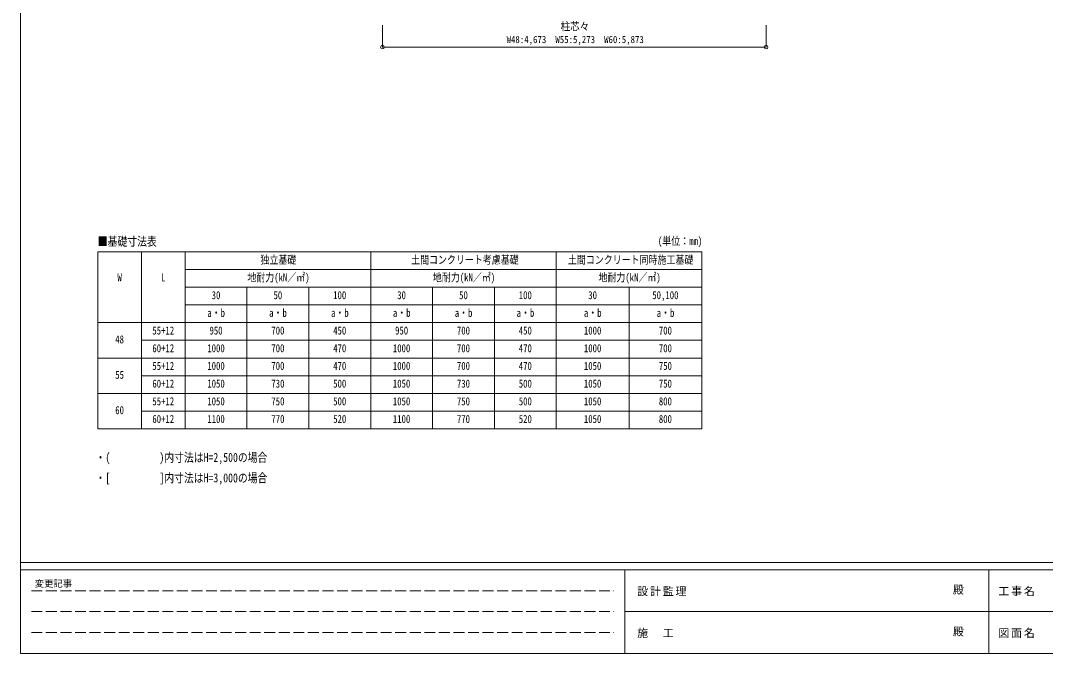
# Model space of a CAD drawing. Units: millimetres, scale not verified. Extents: x -88263 to 14131, y -29850 to 9646.
# Drawn here: x -13976 to 109, y -9754 to -1059 of the extents above; entities that cross this region are included whole.
import ezdxf
from ezdxf.enums import TextEntityAlignment as Align

# ---------------------------------------------------------------- set-up
doc = ezdxf.new("R2010")
doc.units = ezdxf.units.MM
doc.header["$LTSCALE"] = 50
doc.header["$PDMODE"] = 32
doc.header["$PDSIZE"] = 50
doc.linetypes.add('DASHED3', pattern=[4, 3, -1])
for name, color, linetype, lineweight in [('0-6_手摺', 5, 'Continuous', 5), ('0-D_記号', 7, 'Continuous', 9), ('F-0_ﾚｲﾔ240', 7, 'Continuous', 9)]:
    doc.layers.add(name, color=color, linetype=linetype, lineweight=lineweight)
doc.styles.add('ＭＳ ゴシック', font='')
doc.styles.get('ＭＳ ゴシック').set_extended_font_data('MS Gothic')

msp = doc.modelspace()

# ---------------------------------------------------------------- linework, layer by layer
at = {"layer": '0-6_手摺', "color": 6, "lineweight": 9}
for p, q in [((-9002.49, -1424.36), (-9002.49, -1124.36)), ((-3729.49, -1424.36), (-3729.49, -1124.36)), ((-9002.49, -1424.36), (-3729.49, -1424.36))]:
    msp.add_line(p, q, dxfattribs=at)
at = {"layer": '0-6_手摺', "color": 6}
for p in [(-9002.49, -1424.36), (-3729.49, -1424.36)]:
    msp.add_point(p, dxfattribs=at)
at = {"layer": '0-D_記号'}
for p, q in [((-12913.65, -4237.49), (-12913.65, -6667.49)), ((-12913.65, -4237.49), (-4613.65, -4237.49)), ((-12313.65, -4237.49), (-12313.65, -6667.49)), ((-11713.65, -4237.49), (-11713.65, -6667.49)), ((-11713.65, -4237.49), (-11713.65, -6667.49)), ((-9163.65, -4237.49), (-9163.65, -6667.49)), ((-6613.65, -4237.49), (-6613.65, -6667.49)), ((-4613.65, -4237.49), (-4613.65, -6667.49)), ((-11713.65, -4480.49), (-4613.65, -4480.49)), ((-11713.65, -4723.49), (-4613.65, -4723.49)), ((-10863.65, -4723.49), (-10863.65, -6667.49)), ((-10013.65, -4723.49), (-10013.65, -6667.49)), ((-8313.65, -4723.49), (-8313.65, -6667.49)), ((-7463.65, -4723.49), (-7463.65, -6667.49)), ((-5613.65, -4723.49), (-5613.65, -6667.49)), ((-11713.65, -4966.49), (-4613.65, -4966.49)), ((-12913.65, -5209.49), (-4613.65, -5209.49)), ((-12313.65, -5452.49), (-11713.65, -5452.49)), ((-11713.65, -5452.49), (-4613.65, -5452.49)), ((-12913.65, -5695.49), (-4613.65, -5695.49)), ((-12913.65, -6181.49), (-4613.65, -6181.49)), ((-12313.65, -6424.49), (-11713.65, -6424.49)), ((-11713.65, -6424.49), (-4613.65, -6424.49)), ((-12913.65, -6667.49), (-4613.65, -6667.49))]:
    msp.add_line(p, q, dxfattribs=at)
msp.add_lwpolyline([(-12313.65, -5938.49), (-11713.65, -5938.49), (-4613.65, -5938.49)], dxfattribs=at)
at = {"layer": 'F-0_ﾚｲﾔ240', "color": 5, "lineweight": 5}
for p, q in [((-13975.76, 9645.57), (-13975.76, -9754.43)), ((-13975.76, -8504.43), (13424.24, -8504.43)), ((-13975.76, -8604.43), (8979.65, -8604.43)), ((-5670.35, -8604.43), (-5670.35, -9754.43)), ((-670.35, -8604.43), (-670.35, -9754.43)), ((-5670.35, -9179.43), (4579.65, -9179.43)), ((-13975.76, -9754.43), (13424.24, -9754.43))]:
    msp.add_line(p, q, dxfattribs=at)
at = {"layer": 'F-0_ﾚｲﾔ240', "color": 4, "linetype": 'DASHED3'}
for p, q in [((-13825.76, -8891.93), (-5820.35, -8891.93)), ((-13825.76, -9179.43), (-5820.35, -9179.43)), ((-13825.76, -9466.93), (-5820.35, -9466.93))]:
    msp.add_line(p, q, dxfattribs=at)

# ---------------------------------------------------------------- texts
at = {"layer": '0-6_手摺', "color": 7, "style": 'ＭＳ ゴシック'}
for s, height, width, p in [('柱芯々', 110, 0.85, (-6553.49, -1228.3)), ('W48:4,673\u3000W55:5,273\u3000W60:5,873', 98.97, 0.9, (-7295.99, -1399.36))]:
    msp.add_text(s, height=height, dxfattribs=dict(at, width=width)).set_placement(p, align=Align.BOTTOM_LEFT)
at = {"layer": '0-D_記号', "style": 'ＭＳ ゴシック', "width": 0.8}
for s, height, p in [('■基礎寸法表', 123.7, (-12913.65, -4191.48)), ('(単位：mm)', 110, (-5216.7, -4176.82)), ('独立基礎', 110, (-10678.65, -4433.99)), ('土間コンクリート考慮基礎', 110, (-8608.65, -4433.99)), ('土間コンクリート同時施工基礎', 110, (-6453.65, -4433.99)), ('W', 110, (-12643.65, -4676.99)), ('L', 110, (-12043.65, -4676.99)), ('地耐力(kN／㎡)', 110, (-10858.65, -4676.99)), ('地耐力(kN／㎡)', 110, (-8308.65, -4676.99)), ('地耐力(kN／㎡)', 110, (-6033.65, -4676.99)), ('30', 110, (-11348.65, -4919.99)), ('50', 110, (-10498.65, -4919.99)), ('100', 110, (-9678.65, -4919.99)), ('30', 110, (-8798.65, -4919.99)), ('50', 110, (-7948.65, -4919.99)), ('100', 110, (-7128.65, -4919.99)), ('30', 110, (-6173.65, -4919.99)), ('50,100', 110, (-5293.65, -4919.99)), ('a・b', 110, (-11408.65, -5162.99)), ('a・b', 110, (-10558.65, -5162.99)), ('a・b', 110, (-9708.65, -5162.99)), ('a・b', 110, (-8858.65, -5162.99)), ('a・b', 110, (-8008.65, -5162.99)), ('a・b', 110, (-7158.65, -5162.99)), ('a・b', 110, (-6233.65, -5162.99)), ('a・b', 110, (-5233.65, -5162.99)), ('55+12', 110, (-12163.65, -5405.99)), ('950', 110, (-11378.65, -5405.99)), ('700', 110, (-10528.65, -5405.99)), ('450', 110, (-9678.65, -5405.99)), ('950', 110, (-8828.65, -5405.99)), ('700', 110, (-7978.65, -5405.99)), ('450', 110, (-7128.65, -5405.99)), ('1000', 110, (-6233.65, -5405.99)), ('700', 110, (-5203.65, -5405.99)), ('48', 110, (-12673.65, -5527.49)), ('60+12', 110, (-12163.65, -5648.99)), ('1000', 110, (-11408.65, -5648.99)), ('700', 110, (-10528.65, -5648.99)), ('470', 110, (-9678.65, -5648.99)), ('1000', 110, (-8858.65, -5648.99)), ('700', 110, (-7978.65, -5648.99)), ('470', 110, (-7128.65, -5648.99)), ('1000', 110, (-6233.65, -5648.99)), ('700', 110, (-5203.65, -5648.99)), ('55+12', 110, (-12163.65, -5891.99)), ('1000', 110, (-11408.65, -5891.99)), ('700', 110, (-10528.65, -5891.99)), ('470', 110, (-9678.65, -5891.99)), ('1000', 110, (-8858.65, -5891.99)), ('700', 110, (-7978.65, -5891.99)), ('470', 110, (-7128.65, -5891.99)), ('1050', 110, (-6233.65, -5891.99)), ('750', 110, (-5203.65, -5891.99)), ('55', 110, (-12673.65, -6013.49)), ('60+12', 110, (-12163.65, -6134.99)), ('1050', 110, (-11408.65, -6134.99)), ('730', 110, (-10528.65, -6134.99)), ('500', 110, (-9678.65, -6134.99)), ('1050', 110, (-8858.65, -6134.99)), ('730', 110, (-7978.65, -6134.99)), ('500', 110, (-7128.65, -6134.99)), ('1050', 110, (-6233.65, -6134.99)), ('750', 110, (-5203.65, -6134.99)), ('55+12', 110, (-12163.65, -6377.99)), ('1050', 110, (-11408.65, -6377.99)), ('750', 110, (-10528.65, -6377.99)), ('500', 110, (-9678.65, -6377.99)), ('1050', 110, (-8858.65, -6377.99)), ('750', 110, (-7978.65, -6377.99)), ('500', 110, (-7128.65, -6377.99)), ('1050', 110, (-6233.65, -6377.99)), ('800', 110, (-5203.65, -6377.99)), ('60', 110, (-12673.65, -6499.49)), ('60+12', 110, (-12163.65, -6620.99)), ('1100', 110, (-11408.65, -6620.99)), ('770', 110, (-10528.65, -6620.99)), ('520', 110, (-9678.65, -6620.99)), ('1100', 110, (-8858.65, -6620.99)), ('770', 110, (-7978.65, -6620.99)), ('520', 110, (-7128.65, -6620.99)), ('1050', 110, (-6233.65, -6620.99)), ('800', 110, (-5203.65, -6620.99)), ('・(\u3000\u3000\u3000\u3000\u3000)内寸法はH=2,500の場合', 123.7, (-12944.15, -7159.65)), ('・[\u3000\u3000\u3000\u3000\u3000]内寸法はH=3,000の場合', 123.7, (-12944.15, -7440.9))]:
    msp.add_text(s, height=height, dxfattribs=at).set_placement(p, align=Align.BOTTOM_LEFT)
at = {"layer": 'F-0_ﾚｲﾔ240', "style": 'ＭＳ ゴシック'}
for s, height, p in [('変更記事', 91.64, (-13780.38, -8866.93)), ('殿', 110, (-1163.21, -8966.93)), ('殿', 110, (-1163.21, -9541.93))]:
    msp.add_text(s, height=height, dxfattribs=at).set_placement(p, align=Align.BOTTOM_LEFT)
at = {"layer": 'F-0_ﾚｲﾔ240', "char_height": 110, "attachment_point": 7, "style": 'ＭＳ ゴシック'}
for s, insert in [('\\T1.17;設計監理', (-5501.48, -8966.93)), ('\\T1.17;工事名', (-538.51, -8966.93)), ('\\T1.17;施\u3000工', (-5501.48, -9541.93)), ('\\T1.17;図面名', (-538.51, -9541.93))]:
    msp.add_mtext(s, dxfattribs=dict(at, insert=insert))

doc.saveas('drawing.dxf')
